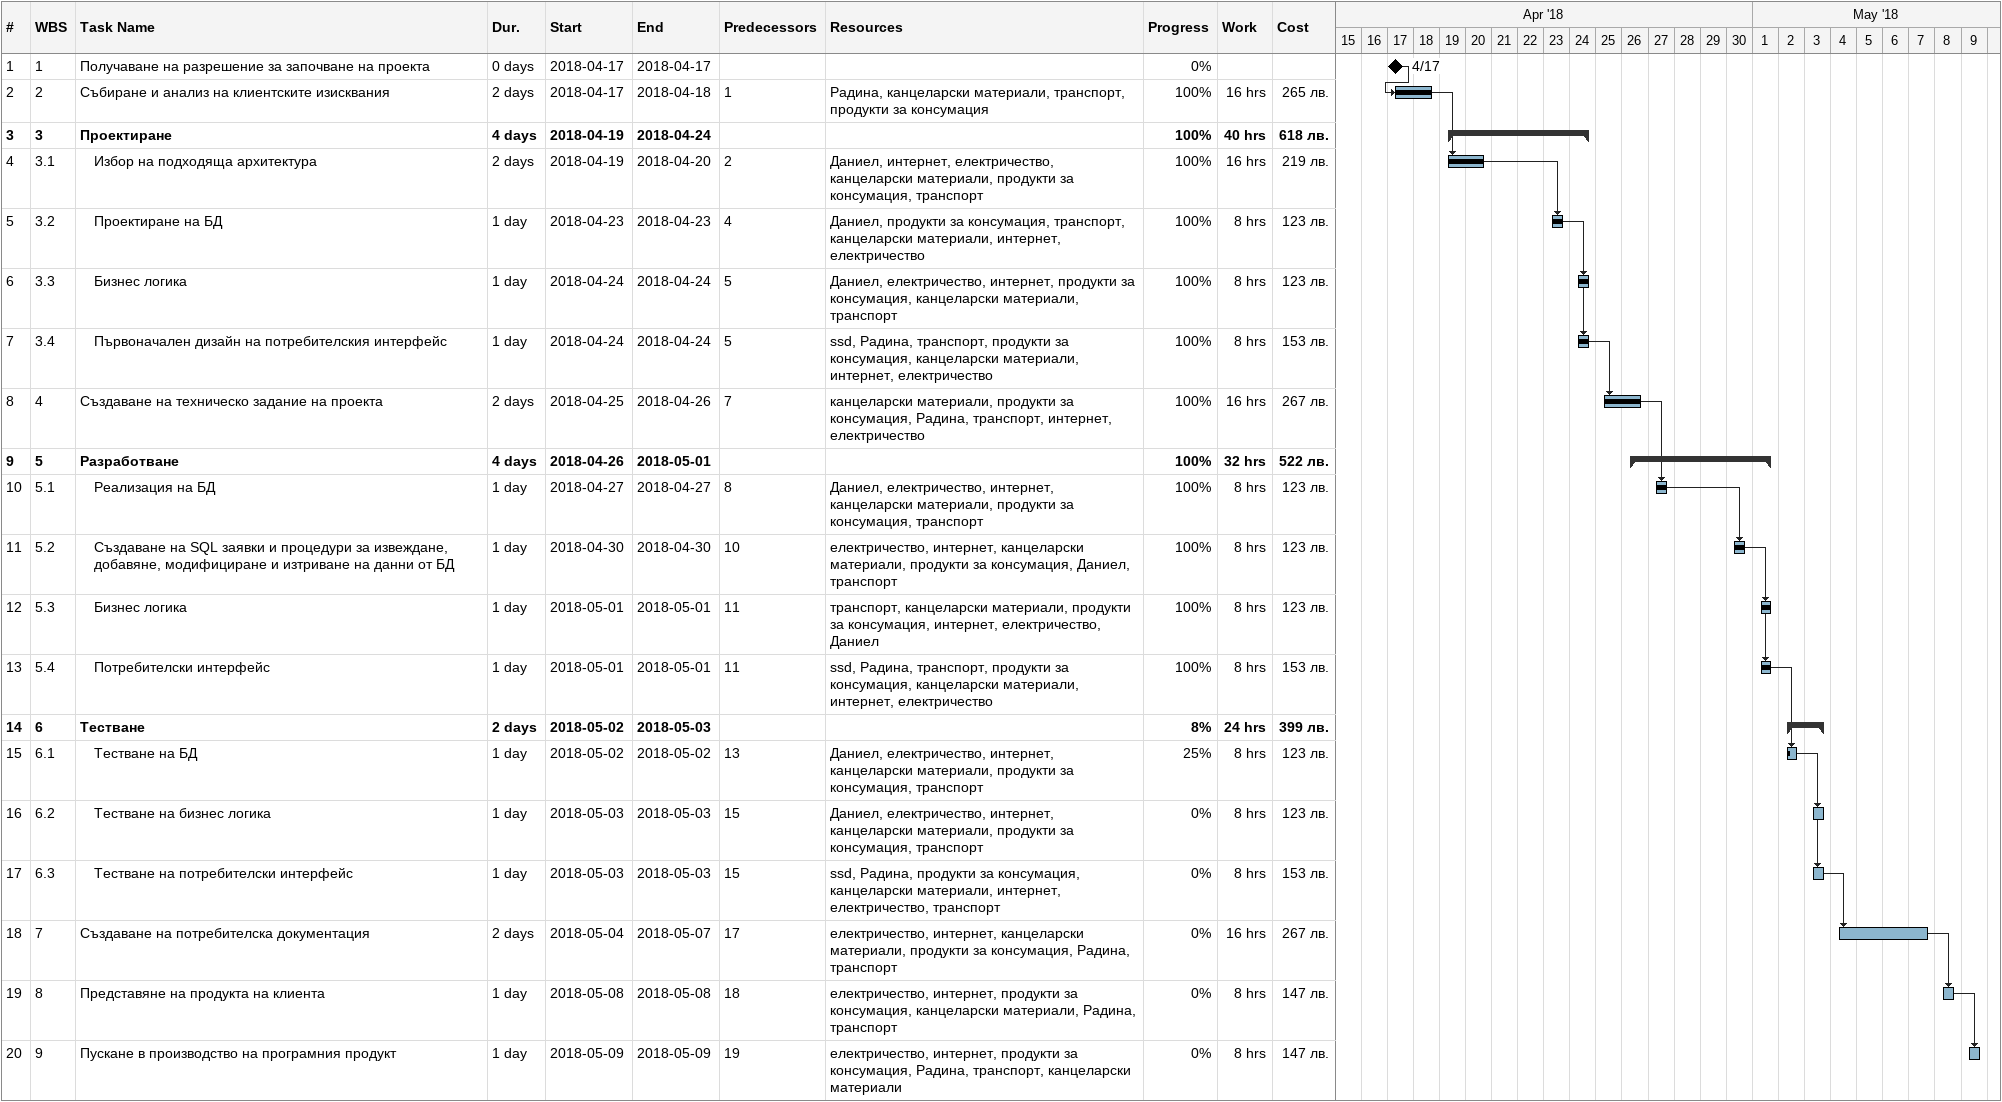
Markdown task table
| ID | WBS | Task | Duration | Start | Finish | Predecessors | Resources | % complete | Work (h) | Cost (лв.) |
|---|---|---|---|---|---|---|---|---|---|---|
| 1 | 1 | Получаване на разрешение за започване на проекта | 0d | 2018-04-17 | 2018-04-17 |  |  | 0 |  |  |
| 2 | 2 | Събиране и анализ на клиентските изисквания | 2d | 2018-04-17 | 2018-04-18 | 1 | Радина, канцеларски материали, транспорт, продукти за консумация | 100 | 16 | 265 |
| 3 | 3 | **Проектиране** | 4d | 2018-04-19 | 2018-04-24 |  |  | 100 | 40 | 618 |
| 4 | 3.1 | Избор на подходяща архитектура | 2d | 2018-04-19 | 2018-04-20 | 2 | Даниел, интернет, електричество, канцеларски материали, продукти за консумация, транспорт | 100 | 16 | 219 |
| 5 | 3.2 | Проектиране на БД | 1d | 2018-04-23 | 2018-04-23 | 4 | Даниел, продукти за консумация, транспорт, канцеларски материали, интернет, електричество | 100 | 8 | 123 |
| 6 | 3.3 | Бизнес логика | 1d | 2018-04-24 | 2018-04-24 | 5 | Даниел, електричество, интернет, продукти за консумация, канцеларски материали, транспорт | 100 | 8 | 123 |
| 7 | 3.4 | Първоначален дизайн на потребителския интерфейс | 1d | 2018-04-24 | 2018-04-24 | 5 | ssd, Радина, транспорт, продукти за консумация, канцеларски материали, интернет, електричество | 100 | 8 | 153 |
| 8 | 4 | Създаване на техническо задание на проекта | 2d | 2018-04-25 | 2018-04-26 | 7 | канцеларски материали, продукти за консумация, Радина, транспорт, интернет, електричество | 100 | 16 | 267 |
| 9 | 5 | **Разработване** | 4d | 2018-04-26 | 2018-05-01 |  |  | 100 | 32 | 522 |
| 10 | 5.1 | Реализация на БД | 1d | 2018-04-27 | 2018-04-27 | 8 | Даниел, електричество, интернет, канцеларски материали, продукти за консумация, транспорт | 100 | 8 | 123 |
| 11 | 5.2 | Създаване на SQL заявки и процедури за извеждане, добавяне, модифициране и изтриване на данни от БД | 1d | 2018-04-30 | 2018-04-30 | 10 | електричество, интернет, канцеларски материали, продукти за консумация, Даниел, транспорт | 100 | 8 | 123 |
| 12 | 5.3 | Бизнес логика | 1d | 2018-05-01 | 2018-05-01 | 11 | транспорт, канцеларски материали, продукти за консумация, интернет, електричество, Даниел | 100 | 8 | 123 |
| 13 | 5.4 | Потребителски интерфейс | 1d | 2018-05-01 | 2018-05-01 | 11 | ssd, Радина, транспорт, продукти за консумация, канцеларски материали, интернет, електричество | 100 | 8 | 153 |
| 14 | 6 | **Тестване** | 2d | 2018-05-02 | 2018-05-03 |  |  | 8 | 24 | 399 |
| 15 | 6.1 | Тестване на БД | 1d | 2018-05-02 | 2018-05-02 | 13 | Даниел, електричество, интернет, канцеларски материали, продукти за консумация, транспорт | 25 | 8 | 123 |
| 16 | 6.2 | Тестване на бизнес логика | 1d | 2018-05-03 | 2018-05-03 | 15 | Даниел, електричество, интернет, канцеларски материали, продукти за консумация, транспорт | 0 | 8 | 123 |
| 17 | 6.3 | Тестване на потребителски интерфейс | 1d | 2018-05-03 | 2018-05-03 | 15 | ssd, Радина, продукти за консумация, канцеларски материали, интернет, електричество, транспорт | 0 | 8 | 153 |
| 18 | 7 | Създаване на потребителска документация | 2d | 2018-05-04 | 2018-05-07 | 17 | електричество, интернет, канцеларски материали, продукти за консумация, Радина, транспорт | 0 | 16 | 267 |
| 19 | 8 | Представяне на продукта на клиента | 1d | 2018-05-08 | 2018-05-08 | 18 | електричество, интернет, продукти за консумация, канцеларски материали, Радина, транспорт | 0 | 8 | 147 |
| 20 | 9 | Пускане в производство на програмния продукт | 1d | 2018-05-09 | 2018-05-09 | 19 | електричество, интернет, продукти за консумация, Радина, транспорт, канцеларски материали | 0 | 8 | 147 |
